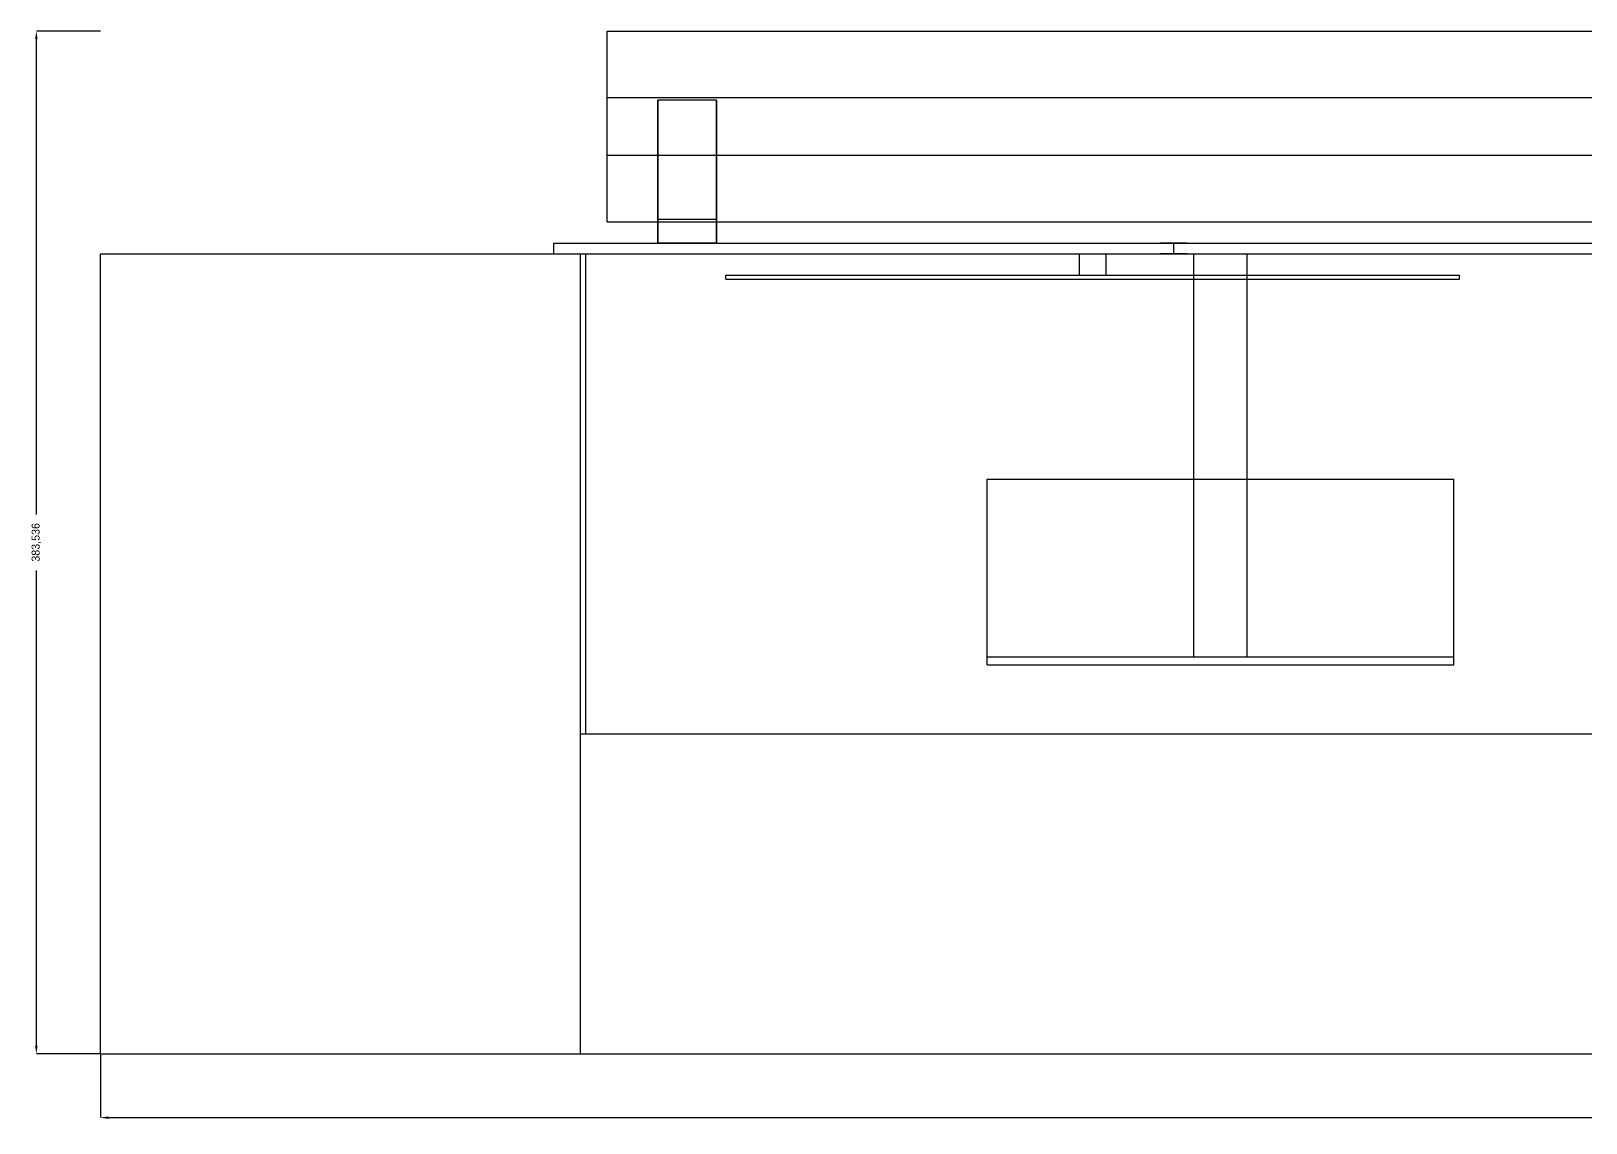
# Model space of a CAD drawing. Header units: millimetres. Extents: x -26 to 2440, y -510 to 1280.
# Drawn here: x 1134 to 1717, y -26 to 384 of the extents above; entities that cross this region are included whole.
import ezdxf

# ---------------------------------------------------------------- set-up
doc = ezdxf.new("R2010")
doc.units = ezdxf.units.MM
doc.layers.add('DIMENSIONS', color=7, linetype='Continuous')
doc.layers.add('YZ', color=7, linetype='Continuous')
doc.dimstyles.get("Standard").update_dxf_attribs({"dimtxt": 2.5, "dimasz": 2.5, "dimexe": 1.25, "dimexo": 0.625, "dimtad": 1, "dimcen": 2.5, "dimazin": 3, "dimtfac": 1, "dimtmove": 0, "dimatfit": 3})

# ---------------------------------------------------------------- blocks, each defined once
blk = doc.blocks.new('_CLOSEDFILLED')
at = {"color": 0, "linetype": 'BYBLOCK'}
blk.add_solid([(-1, 0.16), (0, 0), (-1, -0.16)], dxfattribs=at)
blk = doc.blocks.new('*D5')
for p, q in [((1160, 0), (1160, -24)), ((2440, 0), (2440, -24)), ((1163, -24), (1794, -24)), ((1806, -24), (2437, -24))]:
    blk.add_line(p, q)
at = {"layer": 'Defpoints'}
for p in [(1160, 0), (2440, 0), (1160, -24)]:
    blk.add_point(p, dxfattribs=at)
at = {"layer": 'DIMENSIONS', "xscale": 3, "yscale": 3, "rotation": 180}
blk.add_blockref('_CLOSEDFILLED', (1160, -24), dxfattribs=at)
at = {"layer": 'DIMENSIONS', "xscale": 3, "yscale": 3}
blk.add_blockref('_CLOSEDFILLED', (2440, -24), dxfattribs=at)
at = {"layer": 'DIMENSIONS', "insert": (1800, -24), "char_height": 3, "attachment_point": 5}
blk.add_mtext('1280', dxfattribs=at)
blk = doc.blocks.new('*D6')
for p, q in [((1160, 383.54), (1136, 383.54)), ((1136, 202.27), (1136, 380.54)), ((1136, 3), (1136, 181.27)), ((1160, 0), (1136, 0))]:
    blk.add_line(p, q)
at = {"layer": 'Defpoints'}
for p in [(1160, 383.54), (1136, 0), (1160, 0)]:
    blk.add_point(p, dxfattribs=at)
at = {"layer": 'DIMENSIONS', "xscale": 3, "yscale": 3}
for p, rotation in [((1136, 383.54), 90), ((1136, 0), 270)]:
    blk.add_blockref('_CLOSEDFILLED', p, dxfattribs=dict(at, rotation=rotation))
at = {"layer": 'DIMENSIONS', "insert": (1136, 191.77), "char_height": 3, "attachment_point": 5, "rotation": 90}
blk.add_mtext('383,536', dxfattribs=at)

msp = doc.modelspace()

# ---------------------------------------------------------------- linework, layer by layer
at = {"layer": 'YZ'}
for points in [[(1350, 358.5973), (1350, 383.5364)], [(1350, 383.5364), (1775, 383.5364)], [(1350, 336.9391), (1350, 383.5364)], [(1350, 358.5973), (1775, 358.5973)], [(1350, 312), (1350, 358.5973)], [(1391, 357.6752), (1369, 357.6752)], [(1369, 304), (1369, 357.6752)], [(1369, 357.6752), (1369, 312.9221)], [(1391, 304), (1391, 357.6752)], [(1391, 357.6752), (1391, 312.9221)], [(1350, 312), (1350, 336.9391)], [(1350, 336.9391), (1775, 336.9391)], [(1350, 312), (1775, 312)], [(1391, 312.9221), (1369, 312.9221)], [(1369, 312.9221), (1369, 304)], [(1391, 312.9221), (1391, 304)], [(1330, 300), (1330, 304)], [(1330, 304), (2270, 304)], [(1330, 300), (1330, 304)], [(1330, 304), (2270, 304)], [(1391, 304), (1369, 304)], [(1391, 304), (1369, 304)], [(1562.5, 304), (1564.5337, 304), (1566.2157, 304), (1567.2553, 304), (1567.4726, 304), (1566.8301, 304), (1565.4389, 304), (1563.5396, 304), (1561.4604, 304), (1559.5611, 304), (1558.1699, 304), (1557.5274, 304), (1557.7447, 304), (1558.7843, 304), (1560.4663, 304), (1562.5, 304)], [(1562.5, 300), (1562.5, 304)], [(1160, 0), (1160, 300)], [(1160, 300), (2440, 300)], [(1160, 0), (1160, 300)], [(1160, 300), (2440, 300)], [(1330, 300), (2270, 300)], [(1330, 300), (2270, 300)], [(1340, 120), (1340, 300)], [(1340, 300), (2260, 300)], [(1340, 120), (1340, 300)], [(1340, 300), (2260, 300)], [(1340, 300), (2260, 300)], [(1340, 300), (2260, 300)], [(1340, 0), (1340, 300)], [(1340, 0), (1340, 300)], [(1342, 300), (2258, 300)], [(1342, 300), (2258, 300)], [(1342, 120), (1342, 300)], [(1342, 120), (1342, 300)], [(1527.0575, 292), (1527.0575, 300)], [(1527.0575, 300), (1537.0575, 300)], [(1527.0575, 292), (1527.0575, 300)], [(1527.0575, 300), (1537.0575, 300)], [(1527.0575, 292), (1527.0575, 300)], [(1527.0575, 300), (1537.0575, 300)], [(1527.0575, 292), (1527.0575, 300)], [(1527.0575, 300), (1537.0575, 300)], [(1537.0575, 292), (1537.0575, 300)], [(1537.0575, 292), (1537.0575, 300)], [(1537.0575, 292), (1537.0575, 300)], [(1537.0575, 292), (1537.0575, 300)], [(1562.5, 300), (1564.5337, 300), (1566.2157, 300), (1567.2553, 300), (1567.4726, 300), (1566.8301, 300), (1565.4389, 300), (1563.5396, 300), (1561.4604, 300), (1559.5611, 300), (1558.1699, 300), (1557.5274, 300), (1557.7447, 300), (1558.7843, 300), (1560.4663, 300), (1562.5, 300)], [(1570, 300), (1590, 300)], [(1570, 148.9), (1570, 300)], [(1570, 300), (1590, 300)], [(1570, 148.9), (1570, 300)], [(1570, 148.9), (1570, 300)], [(1570, 300), (1590, 300)], [(1570, 148.9), (1570, 300)], [(1570, 300), (1590, 300)], [(1590, 148.9), (1590, 300)], [(1590, 148.9), (1590, 300)], [(1590, 148.9), (1590, 300)], [(1590, 148.9), (1590, 300)], [(1394.5575, 290.5), (1394.5575, 292)], [(1394.5575, 292), (1669.5575, 292)], [(1394.5575, 290.5), (1394.5575, 292)], [(1394.5575, 292), (1669.5575, 292)], [(1527.0575, 292), (1537.0575, 292)], [(1527.0575, 292), (1537.0575, 292)], [(1527.0575, 292), (1537.0575, 292)], [(1527.0575, 292), (1537.0575, 292)], [(1669.5575, 290.5), (1669.5575, 292)], [(1669.5575, 290.5), (1669.5575, 292)], [(1394.5575, 290.5), (1669.5575, 290.5)], [(1394.5575, 290.5), (1669.5575, 290.5)], [(1492.5, 148.9), (1492.5, 215.5)], [(1492.5, 215.5), (1667.5, 215.5)], [(1492.5, 148.9), (1492.5, 215.5)], [(1492.5, 215.5), (1667.5, 215.5)], [(1667.5, 148.9), (1667.5, 215.5)], [(1667.5, 148.9), (1667.5, 215.5)], [(1492.5, 148.9), (1667.5, 148.9)], [(1492.5, 148.9), (1667.5, 148.9)], [(1492.5, 145.9), (1492.5, 148.9)], [(1492.5, 148.9), (1570, 148.9)], [(1492.5, 145.9), (1492.5, 148.9)], [(1492.5, 148.9), (1570, 148.9)], [(1492.5, 145.9), (1667.5, 145.9)], [(1492.5, 145.9), (1667.5, 145.9)], [(1570, 148.9), (1590, 148.9)], [(1570, 148.9), (1590, 148.9)], [(1590, 148.9), (1667.5, 148.9)], [(1590, 148.9), (1667.5, 148.9)], [(1667.5, 145.9), (1667.5, 148.9)], [(1667.5, 145.9), (1667.5, 148.9)], [(1340, 120), (2260, 120)], [(1340, 120), (2260, 120)], [(1342, 120), (2258, 120)], [(1342, 120), (2258, 120)], [(1160, 0), (2440, 0)], [(1160, 0), (2440, 0)], [(1340, 0), (2260, 0)], [(1340, 0), (2260, 0)]]:
    msp.add_lwpolyline(points, dxfattribs=at)

# ---------------------------------------------------------------- dimensions: what is measured, and where the dimension line sits
at = {"layer": 'DIMENSIONS'}
dim = msp.add_linear_dim(base=(1136, 0), p1=(1160, 0), p2=(1160, 383.5364), angle=90, dimstyle='Standard', override={"dimtxt": 3, "dimasz": 3, "dimdec": 3}, dxfattribs=at)
dim.commit()
dim.dimension.update_dxf_attribs({"geometry": '*D6', "text_midpoint": (1136, 191.7682)})
dim = msp.add_linear_dim(base=(1160, -24), p1=(1160, 0), p2=(2440, 0), dimstyle='Standard', override={"dimtxt": 3, "dimasz": 3, "dimdec": 3}, dxfattribs=at)
dim.commit()
dim.dimension.update_dxf_attribs({"geometry": '*D5', "text_midpoint": (1800, -24)})

doc.saveas('drawing.dxf')
